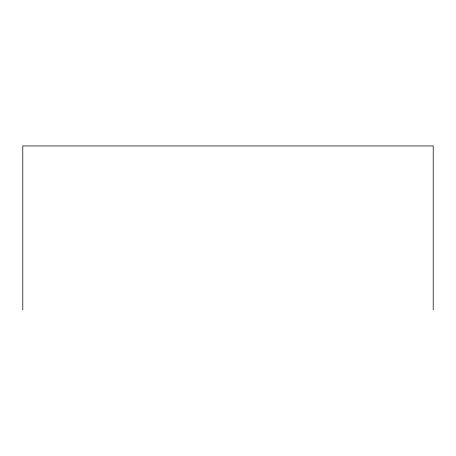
<?xml version="1.0" encoding="UTF-8"?>
<svg xmlns="http://www.w3.org/2000/svg" width="456" height="456" viewBox="0 0 456 456"><rect width="100%" height="100%" fill="white"/><g stroke="black" fill="none" stroke-linecap="round" stroke-linejoin="round"><path stroke-width="0.68" d="M433.2 310.051L433.2 145.948L22.8 145.948L22.8 310.051"/></g></svg>
